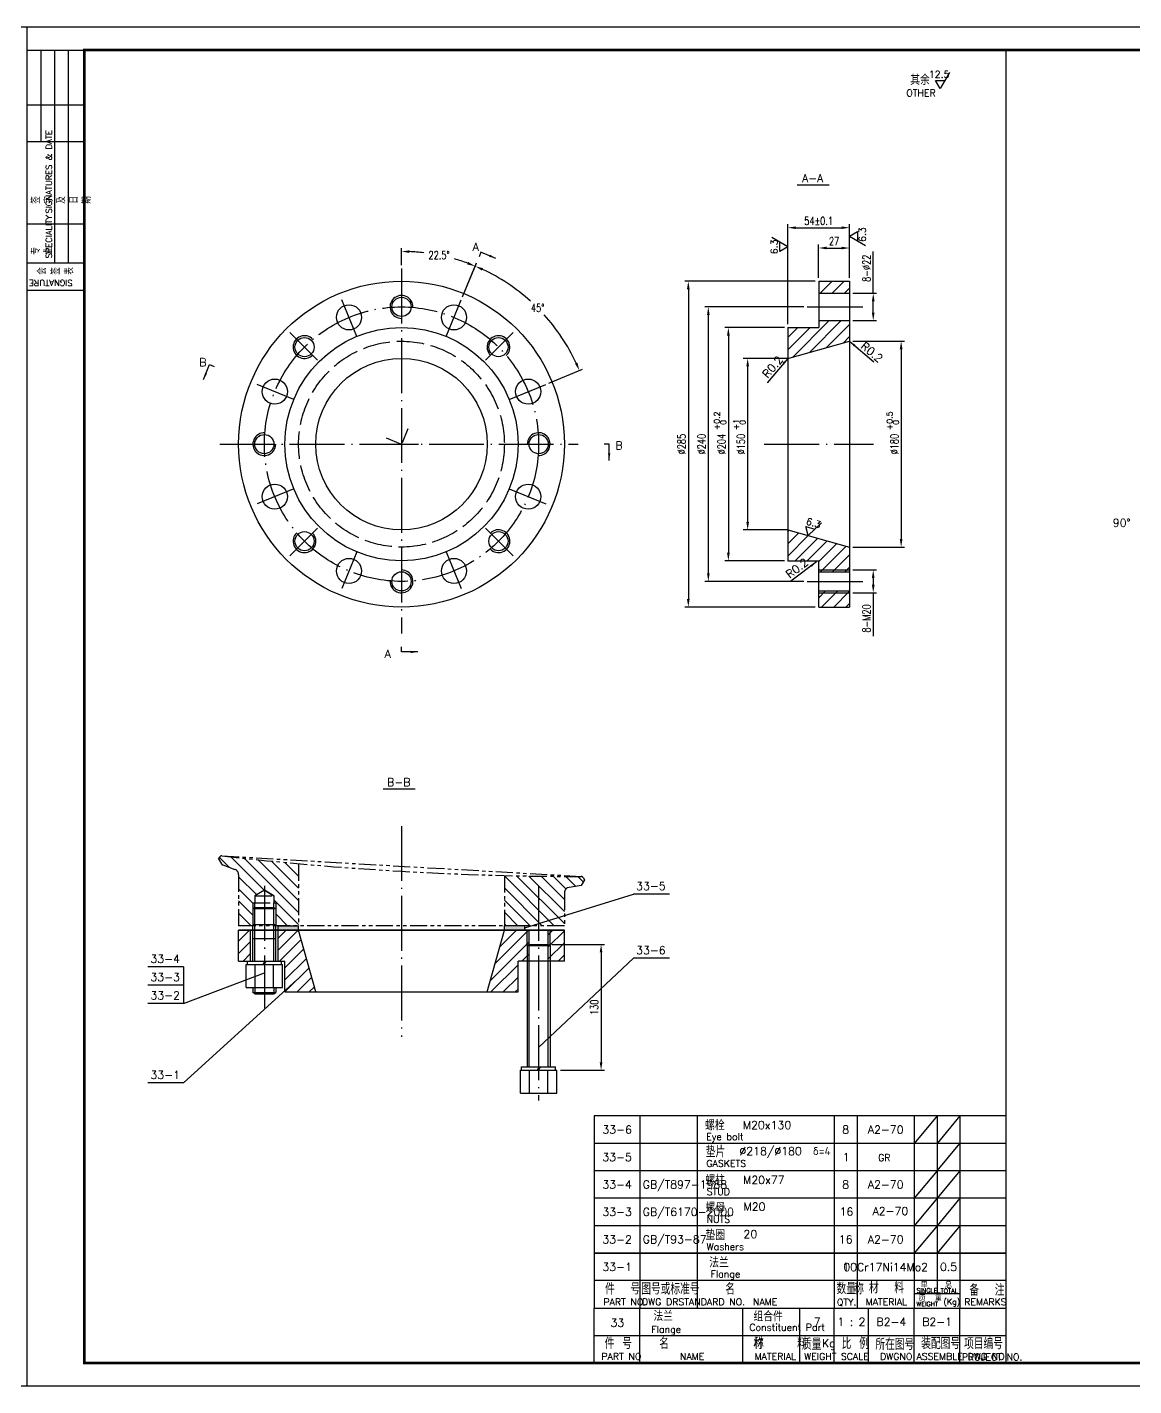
# Model space of a CAD drawing. Extents: x 1512 to 4800, y -77 to 764.
# Drawn here: x 3788 to 4272, y -77 to 517 of the extents above; entities that cross this region are included whole.
import ezdxf
from ezdxf.enums import TextEntityAlignment as Align

# ---------------------------------------------------------------- set-up
doc = ezdxf.new("R2010")
doc.units = 0
doc.header["$MEASUREMENT"] = 0
for name, pattern in [('ACAD_ISO02W100', [15, 12, -3]), ('ACAD_ISO04W100', [30.5, 24, -3, 0.5, -3]), ('PHANTOMX2', [5, 2.5, -0.5, 0.5, -0.5, 0.5, -0.5])]:
    doc.linetypes.add(name, pattern=pattern)
doc.layers.get('0').update_dxf_attribs({"linetype": 'CONTINUOUS'})
doc.layers.get('DEFPOINTS').update_dxf_attribs({"linetype": 'CONTINUOUS'})
for name, color, linetype in [('1', 1, 'CONTINUOUS'), ('2', 2, 'ACAD_ISO04W100'), ('3', 3, 'ACAD_ISO02W100'), ('4', 6, 'PHANTOMX2'), ('标注', 7, 'CONTINUOUS')]:
    doc.layers.add(name, color=color, linetype=linetype)
doc.styles.add('ACANSTS', font='romans.shx', dxfattribs={"height": 1, "bigfont": 'gbcbig.shx'})
doc.styles.add('HZ5', font='romans.shx', dxfattribs={"width": 0.75, "bigfont": 'hz5.shx'})
doc.dimstyles.get("Standard").update_dxf_attribs({"dimtxt": 3.5, "dimasz": 3, "dimexe": 2, "dimexo": 0, "dimgap": 1, "dimtad": 1, "dimdec": 0, "dimlfac": 20, "dimzin": 0, "dimdsep": 46, "dimtxsty": 'HZ5', "dimcen": 1, "dimadec": 0, "dimazin": 0, "dimtfac": 1, "dimtdec": 0, "dimtmove": 2, "dimatfit": 3, "dimfxl": 0, "dimtolj": 1, "dimtzin": 0, "dimarcsym": 0})
doc.dimstyles.new('STANDARD$0', dxfattribs={"dimtxt": 3.5, "dimasz": 3.5, "dimexe": 2, "dimexo": 0, "dimgap": 1.2, "dimtad": 1, "dimdec": 4, "dimzin": 0, "dimdsep": 46, "dimtxsty": 'HZ5', "dimcen": 0.09, "dimadec": 0, "dimazin": 0, "dimtfac": 0.857143, "dimtdec": 4, "dimtofl": 0, "dimtmove": 2, "dimatfit": 3, "dimfxl": 0, "dimtolj": 1, "dimtzin": 0, "dimarcsym": 0})
doc.dimstyles.new('STANDARD$2', dxfattribs={"dimscale": 0, "dimtxt": 3.5, "dimasz": 3.5, "dimexe": 2, "dimexo": 0, "dimgap": 1.2, "dimtad": 1, "dimtih": 1, "dimtoh": 1, "dimdec": 4, "dimzin": 0, "dimdsep": 46, "dimtxsty": 'HZ5', "dimcen": 0, "dimadec": 4, "dimazin": 0, "dimtfac": 0.857143, "dimtdec": 4, "dimtofl": 0, "dimtmove": 2, "dimatfit": 3, "dimfxl": 0, "dimtolj": 1, "dimtzin": 0, "dimarcsym": 0})
pattern_1 = [(135, (-8.3946, -96.098), (-2.6516504, -2.6516504), [])]

# ---------------------------------------------------------------- blocks, each defined once
blk = doc.blocks.new('*D221')
at = {"color": 0, "linetype": 'ByBlock', "ltscale": 5}
for p, q in [((4108.49, 372.67), (4088.93, 372.67)), ((4090.93, 369.17), (4090.93, 301.17)), ((4108.49, 297.67), (4088.93, 297.67))]:
    blk.add_line(p, q, dxfattribs=at)
for points in [[(4090.35, 369.17), (4091.52, 369.17), (4090.93, 372.67)], [(4090.35, 301.17), (4091.52, 301.17), (4090.93, 297.67)]]:
    blk.add_solid(points, dxfattribs=at)
at = {"layer": 'DEFPOINTS', "color": 0, "linetype": 'ByBlock', "ltscale": 5}
for p in [(4108.49, 372.67), (4090.93, 297.67), (4108.49, 297.67)]:
    blk.add_point(p, dxfattribs=at)
at = {"color": 0, "linetype": 'ByBlock', "ltscale": 5, "insert": (4087.98, 335.17), "char_height": 3.5, "attachment_point": 5, "rotation": 90, "style": 'HZ5'}
blk.add_mtext('\\A1;∅150', dxfattribs=at)
blk = doc.blocks.new('*D222')
at = {"color": 0, "linetype": 'ByBlock', "ltscale": 5}
for p, q in [((4106.99, 386.17), (4080.99, 386.17)), ((4082.49, 382.67), (4082.49, 287.67)), ((4106.99, 284.17), (4080.99, 284.17))]:
    blk.add_line(p, q, dxfattribs=at)
for points in [[(4081.91, 382.67), (4083.08, 382.67), (4082.49, 386.17)], [(4081.91, 287.67), (4083.08, 287.67), (4082.49, 284.17)]]:
    blk.add_solid(points, dxfattribs=at)
at = {"layer": 'DEFPOINTS', "color": 0, "linetype": 'ByBlock', "ltscale": 5}
for p in [(4108.49, 386.17), (4082.49, 284.17), (4108.49, 284.17)]:
    blk.add_point(p, dxfattribs=at)
at = {"color": 0, "linetype": 'ByBlock', "ltscale": 5, "insert": (4079.54, 335.17), "char_height": 3.5, "attachment_point": 5, "rotation": 90, "style": 'HZ5'}
blk.add_mtext('\\A1;∅204', dxfattribs=at)
blk = doc.blocks.new('*D223')
at = {"color": 0, "linetype": 'ByBlock', "ltscale": 5}
for p, q in [((4115.45, 395.17), (4072.22, 395.17)), ((4073.72, 391.67), (4073.72, 278.67)), ((4115.45, 275.17), (4072.22, 275.17))]:
    blk.add_line(p, q, dxfattribs=at)
for points in [[(4073.14, 391.67), (4074.31, 391.67), (4073.72, 395.17)], [(4073.14, 278.67), (4074.31, 278.67), (4073.72, 275.17)]]:
    blk.add_solid(points, dxfattribs=at)
at = {"layer": 'DEFPOINTS', "color": 0, "linetype": 'ByBlock', "ltscale": 5}
for p in [(4116.95, 395.17), (4073.72, 275.17), (4116.95, 275.17)]:
    blk.add_point(p, dxfattribs=at)
at = {"color": 0, "linetype": 'ByBlock', "ltscale": 5, "insert": (4070.77, 335.17), "char_height": 3.5, "attachment_point": 5, "rotation": 90, "style": 'HZ5'}
blk.add_mtext('\\A1;∅240', dxfattribs=at)
blk = doc.blocks.new('*D224')
at = {"color": 0, "linetype": 'ByBlock', "ltscale": 5}
for p, q in [((4120.49, 406.42), (4063.48, 406.42)), ((4064.98, 402.92), (4064.98, 267.42)), ((4120.49, 263.92), (4063.48, 263.92))]:
    blk.add_line(p, q, dxfattribs=at)
for points in [[(4064.39, 402.92), (4065.56, 402.92), (4064.98, 406.42)], [(4064.39, 267.42), (4065.56, 267.42), (4064.98, 263.92)]]:
    blk.add_solid(points, dxfattribs=at)
at = {"layer": 'DEFPOINTS', "color": 0, "linetype": 'ByBlock', "ltscale": 5}
for p in [(4121.99, 406.42), (4064.98, 263.92), (4121.99, 263.92)]:
    blk.add_point(p, dxfattribs=at)
at = {"color": 0, "linetype": 'ByBlock', "ltscale": 5, "insert": (4062.03, 335.17), "char_height": 3.5, "attachment_point": 5, "rotation": 90, "style": 'HZ5'}
blk.add_mtext('\\A1;∅285', dxfattribs=at)
blk = doc.blocks.new('*D225')
at = {"color": 0, "linetype": 'ByBlock', "ltscale": 5}
for p, q in [((4121.99, 407.92), (4121.99, 422.42)), ((4135.49, 407.92), (4135.49, 422.42)), ((4125.49, 420.92), (4131.99, 420.92))]:
    blk.add_line(p, q, dxfattribs=at)
for points in [[(4125.49, 421.51), (4125.49, 420.34), (4121.99, 420.92)], [(4131.99, 421.51), (4131.99, 420.34), (4135.49, 420.92)]]:
    blk.add_solid(points, dxfattribs=at)
at = {"layer": 'DEFPOINTS', "color": 0, "linetype": 'ByBlock', "ltscale": 5}
for p in [(4135.49, 420.92), (4121.99, 406.42), (4135.49, 406.42)]:
    blk.add_point(p, dxfattribs=at)
at = {"color": 0, "linetype": 'ByBlock', "ltscale": 5, "insert": (4128.74, 423.87), "char_height": 3.5, "attachment_point": 5, "style": 'HZ5'}
blk.add_mtext('\\A1;27', dxfattribs=at)
blk = doc.blocks.new('*D226')
at = {"color": 0, "linetype": 'ByBlock', "ltscale": 5}
for p, q in [((4108.49, 387.67), (4108.49, 431.3)), ((4111.99, 429.8), (4131.99, 429.8)), ((4135.49, 407.92), (4135.49, 431.3))]:
    blk.add_line(p, q, dxfattribs=at)
for points in [[(4111.99, 430.39), (4111.99, 429.22), (4108.49, 429.8)], [(4131.99, 430.39), (4131.99, 429.22), (4135.49, 429.8)]]:
    blk.add_solid(points, dxfattribs=at)
at = {"layer": 'DEFPOINTS', "color": 0, "linetype": 'ByBlock', "ltscale": 5}
for p in [(4135.49, 429.8), (4135.49, 406.42), (4108.49, 386.17)]:
    blk.add_point(p, dxfattribs=at)
at = {"color": 0, "linetype": 'ByBlock', "ltscale": 5, "insert": (4121.99, 432.75), "char_height": 3.5, "attachment_point": 5, "style": 'HZ5'}
blk.add_mtext('\\A1;54±0.1', dxfattribs=at)
blk = doc.blocks.new('*D227')
at = {"color": 0, "linetype": 'ByBlock', "ltscale": 5}
for p, q in [((4136.99, 380.17), (4159.57, 380.17)), ((4158.07, 376.67), (4158.07, 293.67)), ((4136.99, 290.17), (4159.57, 290.17))]:
    blk.add_line(p, q, dxfattribs=at)
for points in [[(4157.48, 376.67), (4158.65, 376.67), (4158.07, 380.17)], [(4157.48, 293.67), (4158.65, 293.67), (4158.07, 290.17)]]:
    blk.add_solid(points, dxfattribs=at)
at = {"layer": 'DEFPOINTS', "color": 0, "linetype": 'ByBlock', "ltscale": 5}
for p in [(4135.49, 380.17), (4135.49, 290.17), (4158.07, 290.17)]:
    blk.add_point(p, dxfattribs=at)
at = {"color": 0, "linetype": 'ByBlock', "ltscale": 5, "insert": (4155.12, 335.17), "char_height": 3.5, "attachment_point": 5, "rotation": 90, "style": 'HZ5'}
blk.add_mtext('\\A1;∅180', dxfattribs=at)
blk = doc.blocks.new('*D228')
at = {"color": 0, "linetype": 'ByBlock', "ltscale": 5}
for p, q in [((4136.99, 280.17), (4147.36, 280.17)), ((4145.86, 276.67), (4145.86, 273.67)), ((4136.99, 270.17), (4147.36, 270.17)), ((4145.86, 270.17), (4145.86, 251.27))]:
    blk.add_line(p, q, dxfattribs=at)
for points in [[(4145.28, 276.67), (4146.45, 276.67), (4145.86, 280.17)], [(4145.28, 273.67), (4146.45, 273.67), (4145.86, 270.17)]]:
    blk.add_solid(points, dxfattribs=at)
at = {"layer": 'DEFPOINTS', "color": 0, "linetype": 'ByBlock', "ltscale": 5}
for p in [(4135.49, 280.17), (4135.49, 270.17), (4145.86, 270.17)]:
    blk.add_point(p, dxfattribs=at)
at = {"color": 0, "linetype": 'ByBlock', "ltscale": 5, "insert": (4142.91, 258.97), "char_height": 3.5, "attachment_point": 5, "rotation": 90, "style": 'HZ5'}
blk.add_mtext('\\A1;8-M20', dxfattribs=at)
blk = doc.blocks.new('*D229')
at = {"color": 0, "linetype": 'ByBlock', "ltscale": 5}
for p, q in [((4145.86, 401.17), (4145.86, 419.45)), ((4136.99, 401.17), (4147.36, 401.17)), ((4145.86, 392.67), (4145.86, 397.67)), ((4136.99, 389.17), (4147.36, 389.17))]:
    blk.add_line(p, q, dxfattribs=at)
for points in [[(4145.28, 397.67), (4146.45, 397.67), (4145.86, 401.17)], [(4145.28, 392.67), (4146.45, 392.67), (4145.86, 389.17)]]:
    blk.add_solid(points, dxfattribs=at)
at = {"layer": 'DEFPOINTS', "color": 0, "linetype": 'ByBlock', "ltscale": 5}
for p in [(4135.49, 401.17), (4145.86, 401.17), (4135.49, 389.17)]:
    blk.add_point(p, dxfattribs=at)
at = {"color": 0, "linetype": 'ByBlock', "ltscale": 5, "insert": (4142.91, 412.06), "char_height": 3.5, "attachment_point": 5, "rotation": 90, "style": 'HZ5'}
blk.add_mtext('\\A1;8-∅22', dxfattribs=at)
blk = doc.blocks.new('*D230')
at = {"color": 0, "linetype": 'ByBlock', "ltscale": 5}
for p, q in [((3956.77, 413.46), (3956.77, 420.9)), ((3983.47, 399.63), (3989.58, 414.38))]:
    blk.add_line(p, q, dxfattribs=at)
for start, end in [(83.36499, 87.61896), (69.88104, 74.05965)]:
    blk.add_arc((3956.77, 335.17), 84.23, start, end, dxfattribs=at)
for points in [[(3960.26, 418.75), (3960.28, 419.91), (3956.77, 419.4)], [(3985.96, 414.81), (3985.53, 413.72), (3989, 412.99)]]:
    blk.add_solid(points, dxfattribs=at)
at = {"layer": 'DEFPOINTS', "color": 0, "linetype": 'ByBlock', "ltscale": 5}
for p in [(3978.57, 416.53), (3956.77, 411.96), (3982.9, 398.24), (3976.29, 382.29), (3956.77, 252.36)]:
    blk.add_point(p, dxfattribs=at)
at = {"color": 0, "linetype": 'ByBlock', "ltscale": 5, "insert": (3973.2, 417.78), "char_height": 3.5, "attachment_point": 5, "style": 'HZ5'}
blk.add_mtext('\\A1;22.5°', dxfattribs=at)
blk = doc.blocks.new('*D231')
at = {"color": 0, "linetype": 'ByBlock', "ltscale": 5}
for p, q in [((3983.47, 399.63), (3989.57, 414.37)), ((4021.23, 361.87), (4035.96, 367.98))]:
    blk.add_line(p, q, dxfattribs=at)
for start, end in [(47.91365, 65.11864), (24.88136, 42.22765)]:
    blk.add_arc((3956.77, 335.17), 84.22, start, end, dxfattribs=at)
for points in [[(3991.97, 411.04), (3992.44, 412.11), (3989, 412.98)], [(4033.71, 370.84), (4032.64, 370.37), (4034.58, 367.4)]]:
    blk.add_solid(points, dxfattribs=at)
at = {"layer": 'DEFPOINTS', "color": 0, "linetype": 'ByBlock', "ltscale": 5}
for p in [(3982.9, 398.24), (4023.58, 386.44), (3976.29, 382.29), (4019.84, 361.3), (4003.89, 354.69)]:
    blk.add_point(p, dxfattribs=at)
at = {"color": 0, "linetype": 'ByBlock', "ltscale": 5, "insert": (4016.32, 394.72), "char_height": 3.5, "attachment_point": 5, "style": 'HZ5'}
blk.add_mtext('\\A1;45°', dxfattribs=at)
blk = doc.blocks.new('*D330')
at = {"color": 0, "linetype": 'ByBlock', "ltscale": 5}
for p, q in [((4017.67, 116.45), (4040.78, 116.45)), ((4039.28, 112.95), (4039.28, 64.95)), ((4021.47, 61.45), (4040.78, 61.45))]:
    blk.add_line(p, q, dxfattribs=at)
for points in [[(4038.69, 112.95), (4039.86, 112.95), (4039.28, 116.45)], [(4038.69, 64.95), (4039.86, 64.95), (4039.28, 61.45)]]:
    blk.add_solid(points, dxfattribs=at)
at = {"layer": 'DEFPOINTS', "color": 0, "linetype": 'ByBlock', "ltscale": 5}
for p in [(4016.17, 116.45), (4019.97, 61.45), (4039.28, 61.45)]:
    blk.add_point(p, dxfattribs=at)
at = {"color": 0, "linetype": 'ByBlock', "ltscale": 5, "insert": (4036.33, 88.95), "char_height": 3.5, "attachment_point": 5, "rotation": 90, "style": 'HZ5'}
blk.add_mtext('\\A1;130', dxfattribs=at)

msp = doc.modelspace()

# ---------------------------------------------------------------- hatches: boundary and pattern name
at = {"ltscale": 5}
h = msp.add_hatch(dxfattribs=at)
h.set_pattern_fill('ANSI31', color=256, scale=30, style=0)
h.set_pattern_definition([(45, (37.6557, -21.091), (-2.6516504, 2.6516504), [])])
h.paths.add_polyline_path([(4147.9664293, 401.1743379), (4147.9664293, 406.4243379), (4134.4664293, 406.4243379), (4134.4664293, 401.1743379)])
h.paths.add_polyline_path([(4134.4664293, 386.1743379), (4120.9664293, 386.1743379), (4120.9664293, 372.6743379), (4147.9664293, 380.1743379), (4147.9664293, 389.1743379), (4134.4664293, 389.1743379)])
h.paths.add_polyline_path([(4120.9664293, 297.6743379), (4120.9664293, 284.1743379), (4134.4664293, 284.1743379), (4134.4664293, 280.1743379), (4147.9664293, 280.1743379), (4147.9664293, 290.1743379)])
h.paths.add_polyline_path([(4134.4664293, 270.1743379), (4134.4664293, 263.9243379), (4147.9664293, 263.9243379), (4147.9664293, 270.1743379)])
h.paths.add_polyline_path([(4147.9664293, 270.1743379), (4147.9664293, 270.9743379), (4134.4664293, 270.9743379), (4134.4664293, 270.1743379)])
h.paths.add_polyline_path([(4134.4664293, 280.1743379), (4134.4664293, 279.3743379), (4147.9664293, 279.3743379), (4147.9664293, 280.1743379)])
h = msp.add_hatch(dxfattribs=at)
h.set_pattern_fill('ANSI31', color=256, scale=30, angle=90, style=0)
h.set_pattern_definition(pattern_1)
h.paths.add_polyline_path([(3873.4378473, 155.1587996, 0.2985982842), (3872.4585816, 154.665232), (3871.9742748, 153.826388), (3873.2356654, 151.6415955, 0.1763269807), (3873.7596706, 151.2019029), (3879.0793252, 149.265707, -0.3152987889), (3880.7242748, 146.9164754), (3880.7242748, 124.6534801), (3886.9742748, 124.6534801), (3886.9742748, 134.6534801), (3887.7742748, 134.6534801), (3887.7742748, 137.6534801), (3891.9742748, 140.1069801), (3896.1742748, 137.6534801), (3896.1742748, 134.6534801), (3896.9742748, 134.6534801), (3896.9742748, 124.6534801), (3906.9742748, 124.6534801), (3906.9742748, 151.7450033, -0.006019813)])
h = msp.add_hatch(dxfattribs=at)
h.set_pattern_fill('ANSI31', color=256, scale=30, angle=90, style=0)
h.set_pattern_definition(pattern_1)
h.paths.add_polyline_path([(3996.9742748, 146.5910485), (3996.9742748, 124.6534801), (4023.2242748, 124.6534801), (4023.2242748, 138.9921172, -0.2679491924), (4024.4742748, 141.1571807), (4030.5313273, 142.1542216), (4031.9742748, 144.6534801), (4031.396495, 145.654224, 0.2676730755), (4030.5315002, 146.1542235, -0.0059930846)])
h = msp.add_hatch(dxfattribs=at)
h.set_pattern_fill('ANSI31', color=256, scale=30, style=0)
h.set_pattern_definition([(45, (-8.3946, -96.098), (-2.6516504, 2.6516504), [])])
h.paths.add_polyline_path([(3885.9742748, 122.6534801), (3880.7242748, 122.6534801), (3880.7242748, 109.1534801), (3885.9742748, 109.1534801)])
h.paths.add_polyline_path([(3906.9742748, 122.6534801), (3897.9742748, 122.6534801), (3897.9742748, 109.1534801), (3900.9742748, 109.1534801), (3900.9742748, 95.6534801), (3914.4742748, 95.6534801)])
h.paths.add_polyline_path([(4002.9742748, 109.1534801), (4006.9742748, 109.1534801), (4006.9742748, 122.6534801), (3996.9742748, 122.6534801), (3989.4742748, 95.6534801), (4002.9742748, 95.6534801)])
h.paths.add_polyline_path([(4007.7742748, 122.6534801), (4006.9742748, 122.6534801), (4006.9742748, 109.1534801), (4007.7742748, 109.1534801)])
h.paths.add_polyline_path([(4016.9742748, 122.6534801), (4016.1742748, 122.6534801), (4016.1742748, 109.1534801), (4016.9742748, 109.1534801)])
h.paths.add_polyline_path([(4016.9742748, 109.1534801), (4023.2242748, 109.1534801), (4023.2242748, 122.6534801), (4016.9742748, 122.6534801)])
h = msp.add_hatch(color=256, dxfattribs=at)
h.paths.add_polyline_path([(3906.9742748, 124.6534801), (3897.9742748, 124.6534801), (3897.9742748, 122.6534801), (3906.9742748, 122.6534801)])
h.paths.add_polyline_path([(4005.9742748, 124.6534801), (3996.9742748, 124.6534801), (3996.9742748, 122.6534801), (4005.9742748, 122.6534801)])

# ---------------------------------------------------------------- linework, layer by layer
for p, q in [((3788.2763814, 517.4732907), (2947.2763814, 517.4732907)), ((3788.2763814, -76.5267093), (3788.2763814, 517.4732907)), ((3788.2763814, -76.5267093), (3788.2763814, 517.4732907)), ((4629.2763814, 517.4732907), (3788.2763814, 517.4732907)), ((3788.2763796, 507.4732907), (3813.2763796, 507.4732907)), ((3794.2763796, 467.4732907), (3794.2763796, 507.4732907)), ((3800.2763796, 414.4732907), (3800.2763796, 507.4732907)), ((3806.2763796, 414.4732907), (3806.2763796, 507.4732907)), ((4216.2763814, 507.4732907), (4216.2763814, -66.5267093)), ((3788.2763796, 483.4732907), (3813.2763796, 483.4732907)), ((3788.2763796, 467.4732907), (3813.2763796, 467.4732907)), ((3788.2763796, 431.4732907), (3813.2763796, 431.4732907)), ((3788.2763796, 414.4732907), (3813.2763796, 414.4732907)), ((3788.2763796, 402.4732907), (3813.2763796, 402.4732907)), ((4196.101311, -36.2982304), (4176.101311, -36.2982304)), ((4036.2803811, -42.5267093), (4215.9805549, -42.5267093)), ((4036.2803811, -54.5267093), (4215.9805549, -54.5267093)), ((2947.2763814, -76.5267093), (3788.2763814, -76.5267093)), ((3788.2763814, -76.5267093), (4629.2763814, -76.5267093))]:
    msp.add_line(p, q)
for p, q in [((4185.5667301, 494.1514393), (4189.608182, 494.1514393)), ((4187.587456, 490.6514393), (4185.5667301, 494.1514393)), ((4189.608182, 494.1514393), (4187.587456, 490.6514393)), ((4191.6289079, 497.6514393), (4189.608182, 494.1514393)), ((4125.0471826, 448.5759463), (4139.0209754, 448.5759463)), ((4147.9664293, 426.0544065), (4151.4664293, 428.0751325)), ((4120.9664293, 421.4592707), (4113.9664293, 425.5007226)), ((4147.9664293, 426.0544065), (4154.9664293, 422.0129546)), ((4120.9664293, 421.4592707), (4117.4664293, 419.4385448)), ((3932.4574198, 382.292194), (3925.8502035, 398.2434251)), ((3971.4911299, 382.292194), (3978.0983461, 398.2434251)), ((4129.4245702, 395.1743379), (4153.7291366, 395.1743379)), ((3915.2779777, 371.870635), (3903.1199369, 384.0286758)), ((3988.670572, 371.870635), (4000.8286128, 384.0286758)), ((3904.8564187, 354.6911929), (3888.9051876, 361.2984091)), ((3999.092131, 354.6911929), (4015.043362, 361.2984091)), ((3904.8564187, 315.6574828), (3888.9051876, 309.0502666)), ((3999.092131, 315.6574828), (4015.043362, 309.0502666)), ((3915.2779777, 298.4780407), (3903.1199369, 286.3199999)), ((3988.670572, 298.4780407), (4000.8286128, 286.3199999)), ((4129.87828, 295.1895278), (4128.9013761, 299.1111336)), ((4129.87828, 295.1895278), (4135.6937966, 300.8031808)), ((3932.4574198, 288.0564817), (3925.8502035, 272.1052507)), ((3971.4911299, 288.0564817), (3978.0983461, 272.1052507)), ((4134.4664293, 280.1743379), (4147.9664293, 280.1743379)), ((4129.4245702, 275.1743379), (4153.7291366, 275.1743379)), ((4134.4664293, 270.1743379), (4147.9664293, 270.1743379)), ((3944.0173941, 184.5414552), (3957.9911869, 184.5414552)), ((4005.9742748, 123.6534801), (4053.5364268, 138.4658986)), ((4069.1591942, 138.4658986), (4053.5364268, 138.4658986)), ((3887.7742748, 109.1534801), (3887.7742748, 134.6534801)), ((3896.1742748, 109.1534801), (3896.1742748, 134.6534801)), ((3896.1742748, 109.1534801), (3896.1742748, 124.6534801)), ((4006.9742748, 115.9520354), (4006.9742748, 122.6534801)), ((4016.9742748, 115.9520354), (4016.9742748, 122.6534801)), ((4007.7742748, 62.9520354), (4007.7742748, 116.4520354)), ((4016.1742748, 62.9520354), (4016.1742748, 116.4520354)), ((4011.9742748, 71.3608262), (4053.5364268, 110.4129104)), ((4069.1591942, 110.4129104), (4053.5364268, 110.4129104)), ((3856.6754077, 106.6653767), (3841.0526403, 106.6653767)), ((3856.6754077, 106.6653767), (3856.6754077, 90.6653767)), ((3856.6754077, 90.6653767), (3891.9742748, 104.0178181)), ((3856.6754077, 98.6653767), (3841.0526403, 98.6653767)), ((3906.2565227, 100.9390474), (3856.6754077, 55.9340011)), ((3887.7742748, 97.6534801), (3887.7742748, 95.3860476)), ((3896.1742748, 97.6534801), (3896.1742748, 95.3860476)), ((3856.6754077, 90.6653767), (3841.0526403, 90.6653767)), ((3856.6754077, 55.9340011), (3841.0526403, 55.9340011)), ((4186.2803811, 41.4732907), (4176.2803811, 29.4732907)), ((4196.2803811, 41.4732907), (4186.2803811, 29.4732907)), ((4186.2803811, 17.4732907), (4176.2803811, 5.4732907)), ((4196.2803811, 17.4732907), (4186.2803811, 5.4732907)), ((4186.2803811, 5.4732907), (4176.2803811, -6.5267093)), ((4196.2803811, 5.4732907), (4186.2803811, -6.5267093)), ((4186.2803811, -6.5267093), (4176.2803811, -18.5267093)), ((4196.2803811, -6.5267093), (4186.2803811, -18.5267093))]:
    msp.add_line(p, q, dxfattribs=at)
at = {"ltscale": 10}
for p, q in [((4151.4664293, 428.0751325), (4151.4664293, 424.0336806)), ((4117.4664293, 419.4385448), (4117.4664293, 423.4799966)), ((4128.9013761, 299.1111336), (4132.7860383, 297.9963543)), ((4216.2803811, 41.4732907), (4036.2803811, 41.4732907)), ((4216.2803811, 29.4732907), (4036.2803811, 29.4732907)), ((4216.2803811, 17.4732907), (4036.2803811, 17.4732907)), ((4216.2803811, 5.4732907), (4036.2803811, 5.4732907)), ((4216.2803811, -6.5267093), (4036.2803811, -6.5267093)), ((4216.2803811, -16.5480039), (4216.2803811, -40.5480039)), ((4216.2803811, -18.5267093), (4036.2803811, -18.5267093)), ((4036.2803811, -18.5267093), (4216.2803811, -18.5267093)), ((4216.2803811, -30.5267093), (4036.2803811, -30.5267093))]:
    msp.add_line(p, q, dxfattribs=at)
at = {"ltscale": 5}
for centre, start, end in [((3951.9742748, 395.1743379), 357.6119845367, 270), ((3909.547868, 377.6007447), 42.6119845367, 315), ((3994.4006817, 377.6007447), 312.6119845367, 225), ((3891.9742748, 335.1743379), 87.6119845367, 0), ((4011.9742748, 335.1743379), 267.6119845367, 180), ((3994.4006817, 292.747931), 222.6119845367, 135), ((3909.547868, 292.747931), 132.6119845367, 45), ((3951.9742748, 275.1743379), 177.6119845367, 90)]:
    msp.add_arc(centre, 5, start, end, dxfattribs=at)
at = {"layer": '1'}
for p, q in [((4134.4664293, 406.4243379), (4134.4664293, 386.1743379)), ((4134.4664293, 406.4243379), (4147.9664293, 406.4243379)), ((4147.9664293, 406.4243379), (4147.9664293, 263.9243379)), ((4134.4664293, 401.1743379), (4147.9664293, 401.1743379)), ((4120.9664293, 386.1743379), (4120.9664293, 284.1743379)), ((4120.9664293, 386.1743379), (4134.4664293, 386.1743379)), ((4134.4664293, 389.1743379), (4147.9664293, 389.1743379)), ((4120.9664293, 372.6743379), (4147.9664293, 380.1743379)), ((3954.7339993, 341.8369021), (3952.1975215, 335.7133031)), ((3945.3117106, 337.9340623), (3951.594435, 335.3316727)), ((3951.9742748, 334.4953697), (3951.9742748, 327.7685266)), ((3952.3571703, 335.1743379), (3959.3800861, 335.1743379)), ((4120.9664293, 297.6743379), (4147.9664293, 290.1743379)), ((4120.9664293, 284.1743379), (4134.4664293, 284.1743379)), ((4134.4664293, 263.9243379), (4134.4664293, 284.1743379)), ((4134.4664293, 279.3743379), (4147.9664293, 279.3743379)), ((4134.4664293, 270.9743379), (4147.9664293, 270.9743379)), ((4134.4664293, 263.9243379), (4147.9664293, 263.9243379)), ((3886.9742748, 134.6534801), (3886.9742748, 124.6534801)), ((3887.7742748, 132.6534801), (3886.9742748, 132.1534801)), ((3886.9742748, 132.1534801), (3896.9742748, 132.1534801)), ((3887.7742748, 132.6534801), (3896.1742748, 132.6534801)), ((3896.1742748, 132.6534801), (3896.9742748, 132.1534801)), ((3896.9742748, 134.6534801), (3896.9742748, 124.6534801)), ((3887.4742748, 125.1534801), (3886.9742748, 124.6534801)), ((3887.4742748, 125.1534801), (3896.4742748, 125.1534801)), ((3896.4742748, 125.1534801), (3896.9742748, 124.6534801)), ((3880.7242748, 122.6534801), (4023.2242748, 122.6534801)), ((3880.7242748, 109.1534801), (3880.7242748, 122.6534801)), ((4023.2242748, 122.6534801), (3880.7242748, 122.6534801)), ((3885.9742748, 109.1534801), (3885.9742748, 122.6534801)), ((3886.9742748, 109.1534801), (3886.9742748, 124.6534801)), ((3886.9742748, 118.9896244), (3896.9742748, 118.9896244)), ((3896.9742748, 109.1534801), (3896.9742748, 124.6534801)), ((3897.9742748, 122.6534801), (3897.9742748, 124.6534801)), ((3897.9742748, 124.6534801), (3906.9742748, 124.6534801)), ((3897.9742748, 109.1534801), (3897.9742748, 122.6534801)), ((3906.9742748, 122.6534801), (3906.9742748, 124.6534801)), ((3914.4742748, 95.6534801), (3906.9742748, 122.6534801)), ((3989.4742748, 95.6534801), (3996.9742748, 122.6534801)), ((4005.9742748, 124.6534801), (3996.9742748, 124.6534801)), ((3996.9742748, 122.6534801), (3996.9742748, 124.6534801)), ((4005.9742748, 122.6534801), (4005.9742748, 124.6534801)), ((4007.7742748, 116.4520354), (4007.7742748, 122.6534801)), ((4016.1742748, 116.4520354), (4016.1742748, 122.6534801)), ((4023.2242748, 109.1534801), (4023.2242748, 122.6534801)), ((4007.7742748, 116.4520354), (4006.9742748, 115.9520354)), ((4006.9742748, 115.9520354), (4016.9742748, 115.9520354)), ((4006.9742748, 115.9520354), (4006.9742748, 62.9520354)), ((4007.7742748, 116.4520354), (4016.1742748, 116.4520354)), ((4016.1742748, 116.4520354), (4016.9742748, 115.9520354)), ((4016.9742748, 115.9520354), (4016.9742748, 62.9520354)), ((3880.7242748, 109.1534801), (3900.9742748, 109.1534801)), ((3883.9742748, 107.6534801), (3899.9742748, 107.6534801)), ((3883.9742748, 97.6534801), (3883.9742748, 107.6534801)), ((3884.5399049, 107.6534801), (3884.5399049, 109.1534801)), ((3887.9742748, 97.6534801), (3887.9742748, 107.6534801)), ((3892.1742227, 109.1534801), (3891.274327, 107.6534801)), ((3892.6742227, 109.1534801), (3891.774327, 107.6534801)), ((3895.9742748, 97.6534801), (3895.9742748, 107.6534801)), ((3899.4086448, 107.6534801), (3899.4086448, 109.1534801)), ((3899.9742748, 97.6534801), (3899.9742748, 107.6534801)), ((3900.9742748, 95.6534801), (3900.9742748, 109.1534801)), ((4023.2242748, 109.1534801), (4002.9742748, 109.1534801)), ((4002.9742748, 95.6534801), (4002.9742748, 109.1534801)), ((3883.9742748, 97.6534801), (3899.9742748, 97.6534801)), ((3886.9742748, 97.6534801), (3886.9742748, 95.3860476)), ((3887.7742748, 94.8860476), (3886.9742748, 95.3860476)), ((3886.9742748, 95.3860476), (3896.9742748, 95.3860476)), ((3896.1742748, 94.8860476), (3896.9742748, 95.3860476)), ((3896.9742748, 97.6534801), (3896.9742748, 95.3860476)), ((3900.9742748, 95.6534801), (4002.9742748, 95.6534801)), ((3887.7742748, 94.8860476), (3896.1742748, 94.8860476)), ((4003.9742748, 61.4520354), (4019.9742748, 61.4520354)), ((4003.9742748, 51.4520354), (4003.9742748, 61.4520354)), ((4004.5399049, 61.4520354), (4004.5399049, 62.9520354)), ((4004.5399049, 62.9520354), (4019.4086448, 62.9520354)), ((4007.9742748, 51.4520354), (4007.9742748, 61.4520354)), ((4012.1742227, 62.9520354), (4011.274327, 61.4520354)), ((4012.6742227, 62.9520354), (4011.774327, 61.4520354)), ((4015.9742748, 51.4520354), (4015.9742748, 61.4520354)), ((4019.4086448, 61.4520354), (4019.4086448, 62.9520354)), ((4019.9742748, 51.4520354), (4019.9742748, 61.4520354)), ((4003.9742748, 51.4520354), (4019.9742748, 51.4520354)), ((4036.2803811, 41.4732907), (4036.2803811, -42.5267093)), ((4056.2804279, 41.4732907), (4056.2804279, -42.5267093)), ((4081.2804279, 41.4732907), (4081.2804279, -42.5267093)), ((4141.2803811, 41.4732907), (4141.2803811, -42.5267093)), ((4151.2803811, 41.4732907), (4151.2803811, -42.5267093)), ((4176.2803811, 41.4732907), (4176.2803811, -42.5267093)), ((4186.2803811, 41.4732907), (4186.2803811, -36.5267093)), ((4196.2803811, 41.4732907), (4196.2803811, -42.5267093)), ((4036.2803811, -66.5267093), (4036.2803811, -42.5267093)), ((4056.2803811, -66.5267093), (4056.2803811, -42.5267093)), ((4101.2803811, -66.5267093), (4101.2803811, -42.5267093)), ((4126.2803811, -66.5267093), (4126.2803811, -42.5267093)), ((4141.2803811, -66.5267093), (4141.2803811, -42.5267093)), ((4156.2803811, -66.5267093), (4156.2803811, -42.5267093)), ((4176.2803811, -66.5267093), (4176.2803811, -42.5267093)), ((4196.2803811, -66.5267093), (4196.2803811, -42.5267093))]:
    msp.add_line(p, q, dxfattribs=at)
at = {"layer": '1', "const_width": 1.2}
msp.add_lwpolyline([(3813.2763814, -66.5267093), (4619.2763814, -66.5267093), (4619.2763814, 507.4732907), (3813.2763814, 507.4732907)], close=True, dxfattribs=at)
at = {"layer": '1'}
for centre, radius in [((3951.9742748, 335.1743379), 71.25), ((3951.9742748, 395.1743379), 4.2), ((3929.0132689, 390.6071098), 5.5), ((3974.9352808, 390.6071098), 5.5), ((3951.9742748, 335.1743379), 51), ((3909.547868, 377.6007447), 4.2), ((3994.4006817, 377.6007447), 4.2), ((3951.9742748, 335.1743379), 37.5), ((3896.5415029, 358.1353438), 5.5), ((4007.4070468, 358.1353438), 5.5), ((3891.9742748, 335.1743379), 4.2), ((4011.9742748, 335.1743379), 4.2), ((3896.5415029, 312.2133319), 5.5), ((4007.4070468, 312.2133319), 5.5), ((3909.547868, 292.747931), 4.2), ((3994.4006817, 292.747931), 4.2), ((3929.0132689, 279.7415659), 5.5), ((3974.9352808, 279.7415659), 5.5), ((3951.9742748, 275.1743379), 4.2)]:
    msp.add_circle(centre, radius, dxfattribs=at)
at = {"layer": '2'}
for p, q in [((3951.9742748, 411.956414), (3951.9742748, 252.3579233)), ((3872.5320839, 335.1743379), (4029.2942856, 335.1743379)), ((4110.6844018, 335.1743379), (4158.4653688, 335.1743379)), ((3951.9742748, 168.190398), (3951.9742748, 76.077314)), ((3891.9742748, 142.0909801), (3891.9742748, 88.589591)), ((4011.9742748, 142.0909801), (4011.9742748, 48.2794612))]:
    msp.add_line(p, q, dxfattribs=at)
msp.add_circle((3951.9742748, 335.1743379), 60, dxfattribs=at)
at = {"layer": '3'}
msp.add_circle((3951.9742748, 335.1743379), 45, dxfattribs=at)
at = {"layer": '4', "ltscale": 3}
for p, q in [((3871.9742748, 153.826388), (3872.4585816, 154.665232)), ((3873.4378473, 155.1587996), (4030.5315002, 146.1542235)), ((3871.9742748, 153.826388), (3873.2356654, 151.6415955)), ((3873.7596706, 151.2019029), (3879.0793252, 149.265707)), ((3906.9742748, 151.7450033), (3906.9742748, 124.6534801)), ((3880.7242748, 146.9164754), (3880.7242748, 124.6534801)), ((3996.9742748, 146.5910485), (3996.9742748, 124.6534801)), ((4031.9742748, 144.6534801), (4030.5313273, 142.1542216)), ((4031.396495, 145.654224), (4031.9742748, 144.6534801)), ((4031.396495, 145.654224), (4031.9742748, 144.6534801)), ((3891.9742748, 140.1069801), (3887.7742748, 137.6534801)), ((3891.9742748, 140.1069801), (3887.7742748, 137.6534801)), ((3887.7742748, 137.6534801), (3887.7742748, 134.6534801)), ((3887.7742748, 137.6534801), (3896.1742748, 137.6534801)), ((3891.9742748, 140.1069801), (3896.1742748, 137.6534801)), ((3896.1742748, 137.6534801), (3891.9742748, 140.1069801)), ((3896.1742748, 137.6534801), (3896.1742748, 134.6534801)), ((4023.2242748, 138.9921172), (4023.2242748, 124.6534801)), ((4030.5313273, 142.1542216), (4024.4742748, 141.1571807)), ((3886.9742748, 134.6534801), (3896.9742748, 134.6534801)), ((4023.2242748, 124.6534801), (3880.7242748, 124.6534801))]:
    msp.add_line(p, q, dxfattribs=at)
for centre, radius, start, end in [((3873.324607, 154.165232), 1, 83.4978610538, 150), ((4031.9742748, 1546.1534801), 1400, 263.4978610538, 269.9409536339), ((3874.1016908, 152.1415955), 1, 210, 250), ((3878.2242748, 146.9164754), 2.5, 0, 70), ((4030.5304696, 145.154224), 1, 30, 89.9409536339), ((4025.7242748, 138.9921172), 2.5, 120, 180)]:
    msp.add_arc(centre, radius, start, end, dxfattribs=at)
at = {"layer": '标注'}
msp.add_line((4186.2803811, 17.4732907), (4196.2803811, 29.4732907), dxfattribs=at)

# ---------------------------------------------------------------- texts
at = {"ltscale": 5, "style": 'ACANSTS'}
for s, height, p in [('其余', 4.5, (4174.5376355, 492.2255925)), ('12.5', 3, (4182.6798514, 495.3951759)), ('OTHER', 3, (4172.8080861, 487.2329986))]:
    msp.add_text(s, height=height, dxfattribs=at).set_placement(p)
for s, p in [('A-A', (4131.8275335, 451.4144126)), ('B-B', (3950.7977451, 187.3799216))]:
    msp.add_text(s, height=3.5, dxfattribs=at).set_placement(p, align=Align.MIDDLE)
at = {"ltscale": 10, "style": 'ACANSTS'}
for s, height, rotation, p in [('6.3', 3, 90, (4155.108519, 423.567555)), ('6.3', 3, 90, (4116.5051674, 418.2312734)), ('R0.2', 3.5, 319.6992939567, (4152.5577151, 377.5003886)), ('R0.2', 3.5, 49.6992939567, (4112.1994148, 363.7752393)), ('+0.2', 2.5, 90, (4091.1949792, 341.291838)), ('0', 2.5, 90, (4093.9969246, 343.5976414)), ('+1', 2.5, 90, (4099.6347581, 341.291838)), ('0', 2.5, 90, (4102.4367035, 343.5976414)), ('+0.5', 2.5, 90, (4166.7657256, 341.291838)), ('0', 2.5, 90, (4169.5676709, 343.5976414)), ('6.3', 3, 343.9881390156, (4128.718485, 300.1636774)), ('R0.2', 3.5, 37.2550579643, (4121.8077651, 276.3282227))]:
    msp.add_text(s, height=height, rotation=rotation, dxfattribs=at).set_placement(p)
for s, height, p in [('A', 3.5, (3983.0733985, 419.644023)), ('B', 3.5, (3863.476347, 369.2218061)), ('B', 3.5, (4045.5167589, 332.870848)), ('A', 3.5, (3944.5794309, 241.7901827)), ('螺栓', 4.5, (4084.7916325, 35.2055742)), ('M20x130', 3.5, (4101.2901989, 35.7232907)), ('Eye bolt', 3, (4085.2616987, 30.901239)), ('螺柱', 4.5, (4084.9060254, 11.2055742)), ('M20x77', 3.5, (4101.4045918, 11.7232907)), ('STUD', 3, (4085.49532, 6.901239)), ('法兰', 4.5, (4086.5799861, -24.7944258)), ('Flange', 3, (4087.1692807, -29.098761)), ('Constituent Part', 3, (4104.1572448, -52.4196786))]:
    msp.add_text(s, height=height, dxfattribs=at).set_placement(p)
at = {"ltscale": 500, "style": 'ACANSTS'}
msp.add_text('90%%d', height=3.5, dxfattribs=at).set_placement((4267.0318807, 300.769867), align=Align.MIDDLE)
at = {"ltscale": 10, "style": 'ACANSTS'}
for s, height, p in [('33-5', 3.5, (4061.0673415, 141.9577735)), ('33-6', 3.5, (4061.0673415, 113.9047853)), ('33-4', 3.5, (3848.583555, 110.1572516)), ('33-3', 3.5, (3848.583555, 102.1572516)), ('33-2', 3.5, (3848.583555, 94.1572516)), ('33-1', 3.5, (3848.583555, 59.425876)), ('33-6', 3.5, (4046.2803811, 35.4732907)), ('8', 3.5, (4146.2803811, 35.4732907)), ('A2-70', 3.5, (4163.7803811, 35.4732907)), ('33-5', 3.5, (4046.2803811, 23.4732907)), ('33-4', 3.5, (4046.2803811, 11.4732907)), ('8', 3.5, (4146.2803811, 11.4732907)), ('A2-70', 3.5, (4163.7803811, 11.4732907)), ('33-3', 3.5, (4046.2803811, -0.5267093)), ('33-2', 3.5, (4046.2803811, -12.5267093)), ('16', 3.5, (4146.2803811, -12.5267093)), ('A2-70', 3.5, (4163.7803811, -12.5267093)), ('33-1', 3.5, (4046.2803811, -24.5267093)), ('1', 3.5, (4146.2803811, -24.5267093)), ('00Cr17Ni14Mo2', 3.5, (4163.7803811, -24.5267093)), ('0.5', 3.5, (4191.2803811, -24.5267093)), ('组合件', 4.5, (4112.3745262, -45.8814571)), ('7', 3.5, (4133.7803811, -48.5267093)), ('1 : 2', 3.5, (4148.7803811, -48.5267093)), ('B2-4', 3.5, (4166.2803811, -48.5267093)), ('B2-1', 3.5, (4186.2803811, -48.5267093))]:
    msp.add_text(s, height=height, dxfattribs=at).set_placement(p, align=Align.MIDDLE)
at = {"style": 'ACANSTS'}
for s, height, p in [('垫片', 5, (4085.089771, 23.3375846)), ('%%C218/%%C180  δ=4', 3.5, (4099.7936293, 24.3448455)), ('1', 3.5, (4144.9773833, 21.7416298)), ('GR', 3, (4160.4909036, 21.7325555)), ('GASKETS', 3, (4085.364796, 19.1941704)), ('GB/T897-1988', 3.5, (4057.5239314, 9.7533424)), ('GB/T6170-2000', 3.5, (4057.5239314, -2.2466576)), ('螺母', 4.5, (4084.9668726, -0.8025686)), ('M20', 3.5, (4101.5857397, 0.0570845)), ('16', 3.5, (4143.6275764, -2.1317288)), ('A2-70', 3.5, (4158.0538939, -1.8555959)), ('NUTS', 3, (4085.4418161, -5.2050881)), ('GB/T93-87', 3.5, (4057.5239314, -14.2466576)), ('垫圈', 4.5, (4084.9668726, -12.8025686)), ('20', 3.5, (4101.5857397, -11.9429155)), ('Washers', 3, (4085.4418161, -17.2050881)), ('件  号', 5, (4041.0267263, -36.6071532)), ('图号或标准号', 5, (4056.8614885, -36.6071532)), ('名              称', 5, (4093.6001696, -36.6071532)), ('数量', 5, (4142.2813168, -36.4848006)), ('材  料', 5, (4156.4425199, -36.1453524)), ('SINGLE', 2, (4177.2874986, -35.8889894)), ('单', 3, (4179.1228979, -33.7525266)), ('TOTAL', 2, (4187.7978835, -36.0164315)), ('总', 3, (4189.754324, -33.7556637)), ('备  注', 5, (4200.385752, -37.1289218)), ('PART NO.', 3, (4040.2934544, -41.3232861)), ('DWG DRSTANDARD NO.', 3, (4057.1683308, -41.3232861)), ('NAME', 3, (4105.7056811, -41.3232861)), ('QTY.', 3, (4142.44029, -41.4617697)), ('MATERIAL', 3, (4155.0127119, -41.3232861)), ('WEIGHT', 2, (4177.2874986, -41.7464333)), ('质  量', 3, (4178.2029882, -39.3900668)), ('(Kg)', 2.5, (4189.1039068, -40.9905364)), ('REMARKS', 3, (4198.1714504, -41.3232861)), ('33', 3.5, (4043.4111206, -50.7231907)), ('法兰', 4.5, (4062.1624991, -48.2315005)), ('Flange', 3, (4061.2768965, -53.3872892)), ('件 号', 5, (4040.8588343, -60.4725966)), ('名          称', 5, (4064.6901654, -60.4725966)), ('材    料', 5, (4105.8835202, -60.4574937)), ('质量', 5, (4127.1726984, -60.8058788)), ('Kg', 3.5, (4135.9153043, -59.6703451)), ('比 例', 5, (4144.5074332, -60.4574937)), ('所在图号', 5, (4159.2767679, -60.8180718)), ('装配图号', 5, (4179.3283778, -60.4574937)), ('项目编号', 5, (4198.0834021, -60.5220811)), ('PART NO', 3, (4039.4237878, -65.1927544)), ('NAME', 3, (4073.8007444, -65.1927544)), ('MATERIAL', 3, (4106.4360331, -65.1927544)), ('WEIGHT', 3, (4128.1223415, -65.1927544)), ('SCALE', 3, (4144.1887386, -65.1927544)), ('DWGNO', 3, (4161.3273429, -65.1927544)), ('ASSEMBLE DWG NO', 3, (4177.2360125, -65.1927544)), ('PROJECT NO.', 3, (4197.0945772, -65.4294332))]:
    msp.add_text(s, height=height, dxfattribs=at).set_placement(p)
at = {"layer": '1', "style": 'ACANSTS'}
for s, height, rotation, p in [('SIGNATURES & DATE', 2.666666667, 90, (3799.0288786, 436.0250692)), ('SPECIALITY', 2.66666667, 90, (3799.0288786, 416.3658868)), ('SIGNATURE', 2.66666667, 180, (3808.0626053, 406.9942913))]:
    msp.add_text(s, height=height, rotation=rotation, dxfattribs=at).set_placement(p)
at = {"layer": '1', "width": 0.01, "attachment_point": 1, "rotation": 90, "style": 'ACANSTS'}
for s, insert, char_height in [('签字及日期', (3790.4487046, 440.2855908), 3.33333333), ('专  业', (3790.4487046, 418.0136625), 3.33333333), ('会', (3793.1162622, 409.2192387), 3.3333333), ('签', (3799.1162622, 409.2192387), 3.3333333), ('表', (3805.1162622, 409.2192387), 3.3333333)]:
    msp.add_mtext(s, dxfattribs=dict(at, insert=insert, char_height=char_height))

# ---------------------------------------------------------------- dimensions: what is measured, and where the dimension line sits
at = {"ltscale": 5}
for base, p1, text, picture, middle in [((4147.9664293, 429.8036123), (4120.9664293, 386.1743379), '54±0.1', '*D226', (4134.4664293, 432.7536123)), ((4147.9664293, 420.9242213), (4134.4664293, 406.4243379), '27', '*D225', (4141.2164293, 423.8742213))]:
    dim = msp.add_linear_dim(base=base, p1=p1, p2=(4147.9664293, 406.4243379), text=text, dimstyle='STANDARD$0', override={"dimexe": 1.5, "dimexo": 1.5, "dimdec": 4, "dimtxsty": 'ACANSTS', "dimtfac": 0.857143, "dimtdec": 4}, dxfattribs=at)
    dim.commit()
    dim.dimension.update_dxf_attribs({"geometry": picture, "text_midpoint": middle, "insert": (12.4719541, 0)})
for base, line1, line2, text, picture, middle in [((3973.7740266, 416.5321192), ((3971.4911299, 382.292194), (3978.0983461, 398.2434251)), ((3951.9742748, 411.956414), (3951.9742748, 252.3579233)), '22.5%%d', '*D230', (3968.4062982, 417.783698)), ((4018.7877617, 386.4421295), ((3999.092131, 354.6911929), (4015.043362, 361.2984091)), ((3971.4911299, 382.292194), (3978.0983461, 398.2434251)), '45%%d', '*D231', (4011.5243734, 394.7244364))]:
    dim = msp.add_angular_dim_2l(base=base, line1=line1, line2=line2, text=text, dimstyle='STANDARD$2', override={"dimexe": 1.5, "dimexo": 1.5, "dimdec": 4, "dimtxsty": 'ACANSTS', "dimtfac": 0.857143, "dimtdec": 4}, dxfattribs=at)
    dim.commit()
    dim.dimension.update_dxf_attribs({"geometry": picture, "text_midpoint": middle, "insert": (-4.7969049, 0)})
for base, p1, p2, text, override, picture, middle in [((4158.3345645, 401.1743379), (4147.9664293, 389.1743379), (4147.9664293, 401.1743379), '8-%%C22', {"dimexe": 1.5, "dimexo": 1.5, "dimtxsty": 'ACANSTS', "dimtofl": 1, "dimtmove": 0}, '*D229', (4155.3845645, 412.0618379)), ((4077.4497437, 263.9243379), (4134.4664293, 406.4243379), (4134.4664293, 263.9243379), '%%C285', {"dimexe": 1.5, "dimexo": 1.5, "dimdec": 4, "dimtxsty": 'ACANSTS', "dimtfac": 0.857143, "dimtdec": 4}, '*D224', (4074.4997437, 335.1743379)), ((4086.1955095, 275.1743379), (4129.4245702, 395.1743379), (4129.4245702, 275.1743379), '%%C240', {"dimexe": 1.5, "dimexo": 1.5, "dimdec": 4, "dimtxsty": 'ACANSTS', "dimtfac": 0.857143, "dimtdec": 4}, '*D223', (4083.2455095, 335.1743379)), ((4094.9664298, 284.1743379), (4120.9664293, 386.1743379), (4120.9664293, 284.1743379), '%%C204', {"dimexe": 1.5, "dimexo": 1.5, "dimdec": 4, "dimtxsty": 'ACANSTS', "dimtfac": 0.857143, "dimtdec": 4}, '*D222', (4092.0164298, 335.1743379)), ((4170.5371761, 290.1743379), (4147.9664293, 380.1743379), (4147.9664293, 290.1743379), '%%C180', {"dimexe": 1.5, "dimexo": 1.5, "dimdec": 4, "dimtxsty": 'ACANSTS', "dimtfac": 0.857143, "dimtdec": 4}, '*D227', (4167.5871761, 335.1743379)), ((4103.4062087, 297.6743379), (4120.9664293, 372.6743379), (4120.9664293, 297.6743379), '%%C150', {"dimtxsty": 'ACANSTS'}, '*D221', (4100.4562087, 335.1743379)), ((4158.3345645, 270.1743379), (4147.9664293, 280.1743379), (4147.9664293, 270.1743379), '8-M20', {"dimexe": 1.5, "dimexo": 1.5, "dimtxsty": 'ACANSTS', "dimtofl": 1, "dimtmove": 0}, '*D228', (4155.3845645, 258.9743379))]:
    dim = msp.add_linear_dim(base=base, p1=p1, p2=p2, angle=90, text=text, dimstyle='STANDARD$0', override=override, dxfattribs=at)
    dim.commit()
    dim.dimension.update_dxf_attribs({"geometry": picture, "text_midpoint": middle, "insert": (12.4719541, 0)})
dim = msp.add_linear_dim(base=(4039.2763157, 61.4520354), p1=(4016.1742748, 116.4520354), p2=(4019.9742748, 61.4520354), angle=90, text='130', dimstyle='STANDARD$0', override={"dimexe": 1.5, "dimexo": 1.5, "dimdec": 4, "dimtxsty": 'ACANSTS', "dimtfac": 0.857143, "dimtdec": 4}, dxfattribs=at)
dim.commit()
dim.dimension.update_dxf_attribs({"geometry": '*D330', "text_midpoint": (4036.3263157, 88.9520354)})

# ---------------------------------------------------------------- leaders
for points in [[(3993.2827352, 416.3952858), (3986.7397003, 419.1054996), (3985.9103353, 417.1032354)], [(4147.9664293, 380.1743379), (4158.6151366, 371.1433517)], [(3865.3328993, 363.3967285), (3868.0431131, 369.9397633), (3870.0453773, 369.1103984)], [(4120.9664293, 372.6743379), (4111.9354432, 362.0256305)], [(4042.8207096, 328.092208), (4042.8207096, 335.1743379), (4040.6534745, 335.1743379)], [(4133.4722423, 283.6928975), (4122.3587457, 275.2404499)], [(3959.0564047, 244.3279031), (3951.9742748, 244.3279031), (3951.9742748, 246.4951382)]]:
    msp.add_leader(points, dimstyle='Standard', override={"dimexe": 1.5, "dimexo": 1.5, "dimdec": 4, "dimtxsty": 'ACANSTS', "dimtfac": 0.857143, "dimtdec": 4}, dxfattribs=at)

doc.saveas('drawing.dxf')
